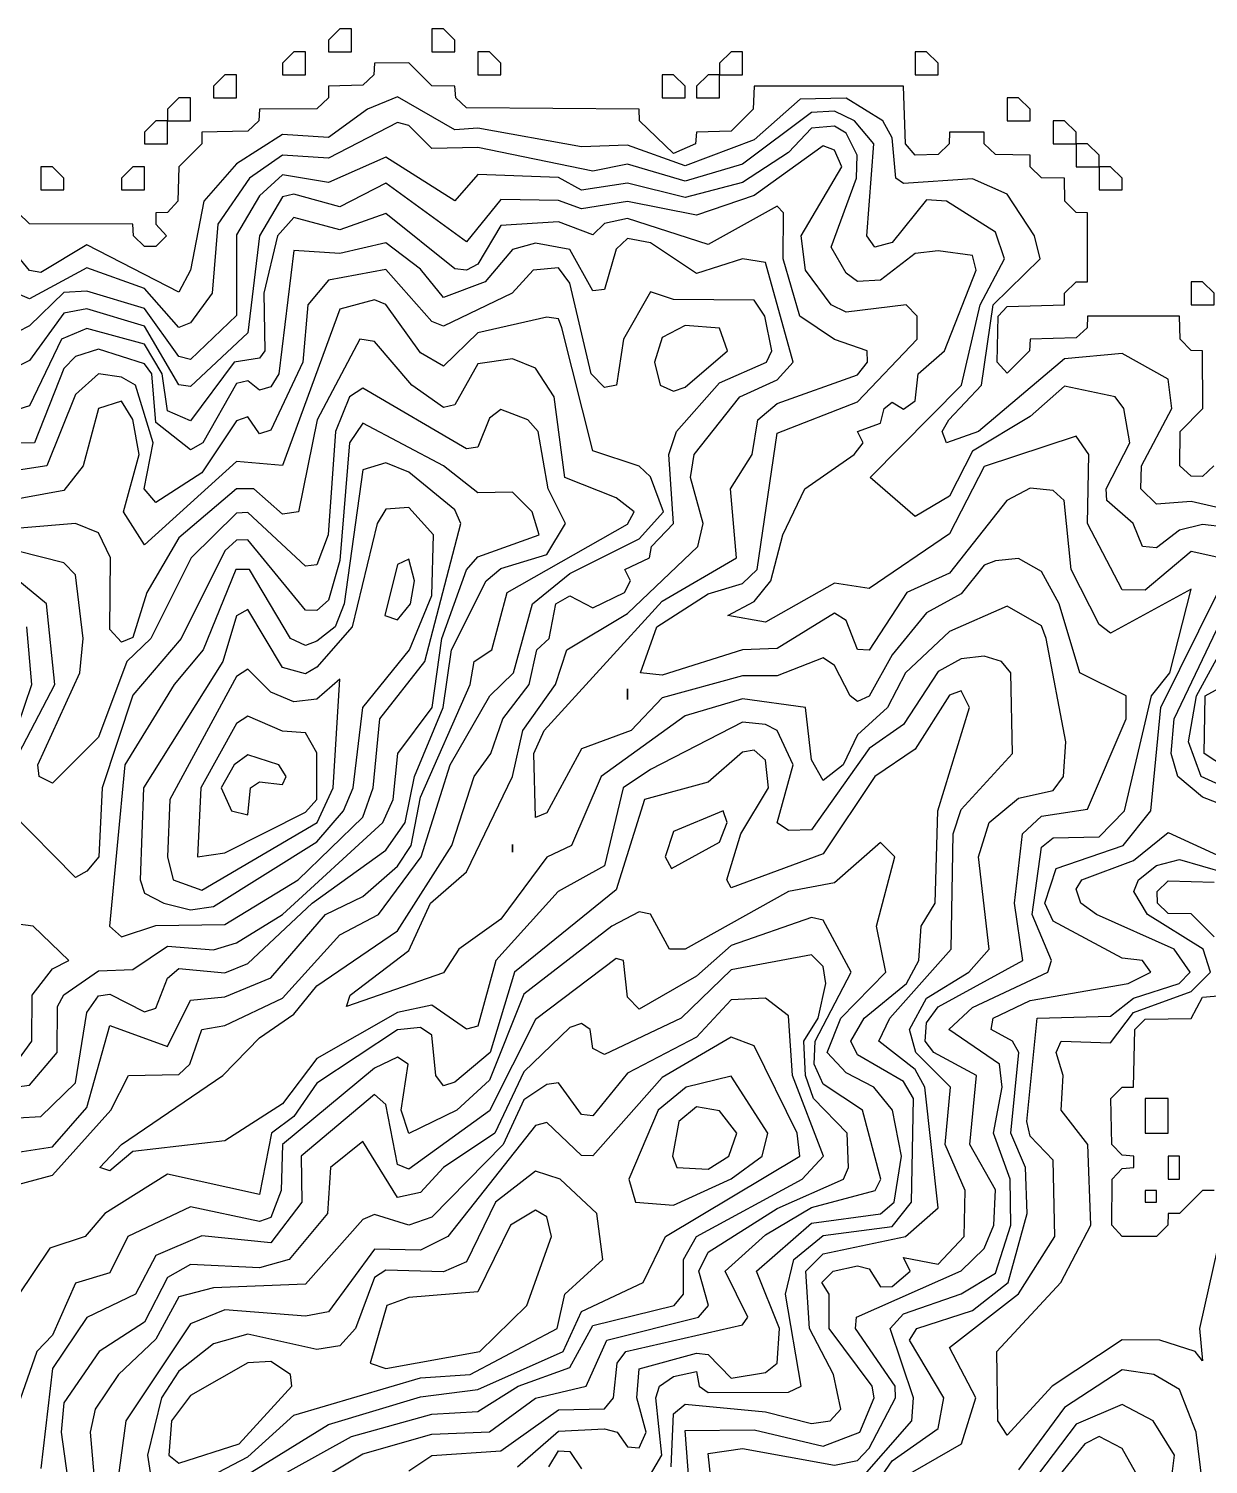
# Model space of a CAD drawing. Header units: metres. Extents: x 310028 to 360472, y 4137098 to 4159193.
# Drawn here: x 357577 to 359115, y 4149371 to 4151242 of the extents above; entities that cross this region are included whole.
import ezdxf

# ---------------------------------------------------------------- set-up
doc = ezdxf.new("R2010")
doc.units = ezdxf.units.M
for name, color, linetype in [('COAST', 5, 'Continuous'), ('CONTOUR', 254, 'Continuous'), ('CONTOUR_INDEX', 33, 'Continuous')]:
    doc.layers.add(name, color=color, linetype=linetype)

msp = doc.modelspace()

# ---------------------------------------------------------------- linework, layer by layer
at = {"layer": 'COAST'}
for points in [[(357967.5, 4151212.5), (357997.5, 4151212.5), (357997.5, 4151242.5), (357982.5, 4151242.5), (357967.5, 4151227.5), (357967.5, 4151212.5)], [(358102.5, 4151212.5), (358132.5, 4151212.5), (358132.5, 4151227.5), (358117.5, 4151242.5), (358102.5, 4151242.5), (358102.5, 4151212.5)], [(357907.5, 4151182.5), (357937.5, 4151182.5), (357937.5, 4151212.5), (357922.5, 4151212.5), (357907.5, 4151197.5), (357907.5, 4151182.5)], [(358162.5, 4151182.5), (358192.5, 4151182.5), (358192.5, 4151197.5), (358177.5, 4151212.5), (358162.5, 4151212.5), (358162.5, 4151182.5)], [(358477.5, 4151182.5), (358507.5, 4151182.5), (358507.5, 4151212.5), (358492.5, 4151212.5), (358477.5, 4151197.5), (358477.5, 4151182.5)], [(358732.5, 4151182.5), (358762.5, 4151182.5), (358762.5, 4151197.5), (358747.5, 4151212.5), (358732.5, 4151212.5), (358732.5, 4151182.5)], [(359122.4, 4150672.5), (359107.5, 4150658.8), (359092.5, 4150659), (359077.7, 4150672.5), (359078.5, 4150717.5), (359108, 4150747.5), (359107.6, 4150822.5), (359092.5, 4150822.8), (359078.1, 4150837.5), (359077.5, 4150867.5), (358957.5, 4150867.6), (358957, 4150852.5), (358942.5, 4150839.3), (358882.5, 4150837.7), (358881.6, 4150822.5), (358852.5, 4150793.4), (358839.5, 4150807.5), (358841.1, 4150867.5), (358852.5, 4150880.1), (358927.5, 4150882.5), (358927.6, 4150897.5), (358942.5, 4150912.3), (358957.5, 4150912.5), (358957.5, 4151002.5), (358942.5, 4151002.7), (358927.9, 4151017.5), (358927.5, 4151047.5), (358897.5, 4151048), (358882.7, 4151062.5), (358882.5, 4151077.5), (358837.5, 4151078.6), (358822.7, 4151092.5), (358822.5, 4151107.5), (358777.5, 4151107.5), (358777.2, 4151092.5), (358762.5, 4151078.6), (358732.5, 4151077.6), (358719.9, 4151092.5), (358717.5, 4151167.6), (358522.5, 4151167.6), (358521.5, 4151137.5), (358492.5, 4151109.1), (358447.5, 4151107.7), (358446.4, 4151092.5), (358417.5, 4151079.9), (358373.2, 4151122.5), (358372.5, 4151137.6), (358147.5, 4151139.3), (358133.4, 4151152.5), (358132.5, 4151167.7), (358102.5, 4151168), (358072.5, 4151197.8), (358027.5, 4151197.6), (358026.8, 4151182.5), (358012.5, 4151169), (357967.5, 4151167.5), (357967.4, 4151152.5), (357952.5, 4151138.1), (357877.5, 4151137.6), (357876.8, 4151122.5), (357862.5, 4151108.9), (357802.5, 4151107.5), (357802.4, 4151092.5), (357772.4, 4151062.5), (357771.1, 4151017.5), (357757.5, 4151002.8), (357742.5, 4151002.5), (357742.4, 4150987.5), (357756.1, 4150972.5), (357742.5, 4150958.5), (357727.5, 4150958.6), (357713.1, 4150972.5), (357712.5, 4150987.6), (357577.5, 4150988), (357562.7, 4151002.5)], [(357817.5, 4151152.5), (357847.5, 4151152.5), (357847.5, 4151182.5), (357832.5, 4151182.5), (357817.5, 4151167.5), (357817.5, 4151152.5)], [(358402.5, 4151152.5), (358432.5, 4151152.5), (358432.5, 4151167.5), (358417.5, 4151182.5), (358402.5, 4151182.5), (358402.5, 4151152.5)], [(358447.5, 4151152.5), (358477.5, 4151152.5), (358477.5, 4151182.5), (358462.5, 4151182.5), (358447.5, 4151167.5), (358447.5, 4151152.5)], [(357757.5, 4151122.5), (357787.5, 4151122.5), (357787.5, 4151152.5), (357772.5, 4151152.5), (357757.5, 4151137.5), (357757.5, 4151122.5)], [(358852.5, 4151122.5), (358882.5, 4151122.5), (358882.5, 4151137.5), (358867.5, 4151152.5), (358852.5, 4151152.5), (358852.5, 4151122.5)], [(357727.5, 4151092.5), (357757.5, 4151092.5), (357757.5, 4151122.5), (357742.5, 4151122.5), (357727.5, 4151107.5), (357727.5, 4151092.5)], [(358912.5, 4151092.5), (358942.5, 4151092.5), (358942.5, 4151107.5), (358927.5, 4151122.5), (358912.5, 4151122.5), (358912.5, 4151092.5)], [(358942.5, 4151062.5), (358972.5, 4151062.5), (358972.5, 4151077.5), (358957.5, 4151092.5), (358942.5, 4151092.5), (358942.5, 4151062.5)], [(357592.5, 4151032.5), (357622.5, 4151032.5), (357622.5, 4151047.5), (357607.5, 4151062.5), (357592.5, 4151062.5), (357592.5, 4151032.5)], [(357697.5, 4151032.5), (357727.5, 4151032.5), (357727.5, 4151062.5), (357712.5, 4151062.5), (357697.5, 4151047.5), (357697.5, 4151032.5)], [(358972.5, 4151032.5), (359002.5, 4151032.5), (359002.5, 4151047.5), (358987.5, 4151062.5), (358972.5, 4151062.5), (358972.5, 4151032.5)], [(359092.5, 4150882.5), (359122.5, 4150882.5), (359122.5, 4150897.5), (359107.5, 4150912.5), (359092.5, 4150912.5), (359092.5, 4150882.5)], [(359152.5, 4150269.4), (359109.8, 4150297.5), (359111, 4150372.5), (359137.9, 4150387.5)], [(359122.5, 4150058.6), (359092.5, 4150088.2), (359062.5, 4150088.9), (359048.6, 4150102.5), (359048.3, 4150117.5), (359062.5, 4150131.5), (359122.5, 4150129.8)], [(359122.5, 4149727.6), (359107.5, 4149727.6), (359077.5, 4149697.6), (359062.5, 4149697.5), (359062.4, 4149682.5), (359047.5, 4149667.5), (359002.5, 4149667.8), (358989.4, 4149682.5), (358989.5, 4149742.5), (359002.5, 4149756.4), (359017.8, 4149757.5), (359017.8, 4149772.5), (359002.5, 4149773.6), (358989.3, 4149787.5), (358987.9, 4149847.5), (359002.5, 4149862.4), (359017.5, 4149862.5), (359019.2, 4149937.5), (359032.5, 4149950.9), (359092.5, 4149952.1), (359107.5, 4149979.7), (359137.8, 4149982.5)], [(359032.5, 4149802.5), (359062.5, 4149802.5), (359062.5, 4149847.5), (359032.5, 4149847.5), (359032.5, 4149802.5)], [(359062.5, 4149742.5), (359077.5, 4149742.5), (359077.5, 4149772.5), (359062.5, 4149772.5), (359062.5, 4149742.5)], [(359032.5, 4149712.5), (359047.5, 4149712.5), (359047.5, 4149727.5), (359032.5, 4149727.5), (359032.5, 4149712.5)]]:
    msp.add_lwpolyline(points, dxfattribs=at)
at = {"layer": 'CONTOUR'}
for points, elevation in [([(359151.3, 4150612.5), (359092.5, 4150626.1), (359047.5, 4150622.6), (359027.1, 4150642.5), (359027.9, 4150672.5), (359067.6, 4150747.5), (359062.5, 4150785.6), (359002.5, 4150818.8), (358927.5, 4150812.1), (358815.3, 4150717.5), (358773.4, 4150702.5), (358767.7, 4150717.5), (358776.4, 4150732.5), (358819.4, 4150777.5), (358834.6, 4150882.5), (358895.7, 4150942.5), (358888.2, 4150972.5), (358852.5, 4151026.8), (358807.5, 4151046.9), (358717.5, 4151040.5), (358707.5, 4151047.5), (358702.5, 4151100.1), (358690.7, 4151122.5), (358642.5, 4151151.9), (358582.5, 4151150.6), (358522.5, 4151097.6), (358432.5, 4151063.6), (358357.5, 4151090.7), (358297.5, 4151088.5), (358162.5, 4151112.8), (358132.5, 4151110.7), (358057.5, 4151153.6), (358018.2, 4151137.5), (357967.5, 4151100.7), (357907.5, 4151104.4), (357847.5, 4151066.1), (357805, 4151017.5), (357787.5, 4150927.5), (357772.5, 4150898.8), (357652.5, 4150960.7), (357592.5, 4150924.5), (357577.5, 4150927.1), (357532.5, 4150981.8)], 10), ([(359137.5, 4150592.7), (359107.5, 4150595.9), (359077.5, 4150588.6), (359047.5, 4150565.8), (359029.3, 4150567.5), (359016.9, 4150597.5), (358982.6, 4150627.5), (358981.9, 4150642.5), (359012.6, 4150702.5), (359005, 4150747.5), (358993.4, 4150762.5), (358927.5, 4150776.6), (358882.5, 4150736.7), (358807.5, 4150691.6), (358777.5, 4150632.9), (358732.5, 4150606.4), (358674.1, 4150657.5), (358792.9, 4150777.5), (358817.4, 4150882.5), (358849.3, 4150942.5), (358837.5, 4150977.1), (358773.4, 4151017.5), (358747.5, 4151019.4), (358702.5, 4150963.9), (358679.9, 4150957.5), (358669.5, 4150972.5), (358678.6, 4151092.5), (358653.4, 4151122.5), (358627.5, 4151135.2), (358597.5, 4151133.2), (358507.5, 4151065.9), (358432.5, 4151043.5), (358357.5, 4151065.8), (358312.5, 4151056.8), (358162.5, 4151087.4), (358102.5, 4151086.2), (358072.5, 4151116.5), (358057.5, 4151120.1), (357967.5, 4151073.5), (357907.5, 4151077.5), (357864.4, 4151047.5), (357823.2, 4150987.5), (357815.7, 4150897.5), (357787.5, 4150858.8), (357772.5, 4150852.8), (357727.5, 4150903.9), (357652.5, 4150930.9), (357577.5, 4150890.1), (357562.5, 4150896.7)], 20), ([(359130.1, 4150552.5), (359092.5, 4150560.9), (359032.5, 4150510.5), (359002.5, 4150510.8), (358957.5, 4150597.5), (358959.4, 4150687.5), (358942.5, 4150711.3), (358822.5, 4150671.7), (358777.5, 4150584), (358672.5, 4150512.8), (358627.5, 4150519.5), (358537.5, 4150468.6), (358488.4, 4150477.5), (358522.5, 4150495.5), (358544.5, 4150522.5), (358560.3, 4150582.5), (358589, 4150642.5), (358653.1, 4150687.5), (358664.9, 4150702.5), (358657.3, 4150717.5), (358687.5, 4150728.2), (358692.3, 4150747.5), (358702.5, 4150755.4), (358717.5, 4150746.3), (358732.5, 4150757.5), (358736.6, 4150792.5), (358770.9, 4150822.5), (358812.4, 4150927.5), (358807.5, 4150947), (358762.5, 4150952.8), (358732.5, 4150949.2), (358687.5, 4150914.8), (358657.5, 4150913.1), (358642.5, 4150923.9), (358623.2, 4150957.5), (358656.2, 4151047.5), (358657.1, 4151077.5), (358642.5, 4151106.2), (358627.5, 4151115.5), (358597.5, 4151112.8), (358567.5, 4151081.3), (358507.5, 4151042.1), (358432.5, 4151022.3), (358357.5, 4151041.1), (358297.5, 4151031.9), (358267.5, 4151048.3), (358162.5, 4151052.5), (358132.5, 4151017.9), (358042.5, 4151075.1), (357967.5, 4151042), (357907.5, 4151052.1), (357877.5, 4151024.6), (357847.5, 4150973.6), (357847.5, 4150868.4), (357787.5, 4150811.3), (357772.5, 4150815.1), (357727.5, 4150877.6), (357652.5, 4150900.2), (357622.5, 4150898.4), (357577.5, 4150855), (357562.5, 4150847.3)], 30), ([(358657.5, 4149346.5), (358728.5, 4149427.5), (358730.7, 4149457.5), (358700, 4149547.5), (358717.5, 4149567), (358792.5, 4149592.8), (358837.5, 4149620), (358857.4, 4149682.5), (358856.6, 4149742.5), (358834.7, 4149802.5), (358846, 4149862.5), (358842.5, 4149892.5), (358776.5, 4149937.5), (358807.5, 4149966.1), (358905.5, 4150012.5), (358910.7, 4150027.5), (358885.1, 4150087.5), (358897.5, 4150175.3), (358912.5, 4150187.3), (358972.5, 4150188.9), (359005.5, 4150222.5), (359041.1, 4150372.5), (359064.9, 4150402.5), (359092.5, 4150511.9), (358987.5, 4150454.4), (358972.5, 4150465.5), (358936, 4150537.5), (358927.1, 4150627.5), (358912.5, 4150640.2), (358882.5, 4150643.2), (358852.2, 4150627.5), (358777.5, 4150532.7), (358721.9, 4150507.5), (358672.5, 4150432), (358657.5, 4150433.1), (358642.5, 4150471), (358627.5, 4150480.5), (358552.5, 4150434.5), (358507.5, 4150432.5), (358402.5, 4150399.5), (358374.6, 4150402.5), (358395.9, 4150462.5), (358462.5, 4150505.5), (358507.5, 4150519.2), (358526.5, 4150537.5), (358552.5, 4150715.2), (358657.5, 4150755.9), (358735.4, 4150837.5), (358735.4, 4150867.5), (358721.1, 4150882.5), (358642.5, 4150872.9), (358623.3, 4150882.5), (358589.7, 4150927.5), (358583.9, 4150972.5), (358637, 4151062.5), (358627.5, 4151084.1), (358612.5, 4151090), (358522.5, 4151024.9), (358447.5, 4150999.3), (358357.5, 4151017), (358297.5, 4151007.5), (358267.5, 4151018.6), (358192.5, 4151020), (358147.5, 4150964.6), (358042.5, 4151041.3), (357982.5, 4151010.3), (357922.5, 4151026.9), (357907.5, 4151023.2), (357877.7, 4150972.5), (357862.5, 4150846.1), (357787.5, 4150776.1), (357772.5, 4150778.2), (357727.5, 4150854.5), (357652.5, 4150877.1), (357622.5, 4150871.5), (357577.5, 4150809.9), (357532.5, 4150787.5)], 40), ([(358439.5, 4149322.5), (358432.5, 4149414.5), (358522.5, 4149415.5), (358612.5, 4149394.3), (358660.4, 4149412.5), (358679.1, 4149457.5), (358676.6, 4149472.5), (358620.6, 4149547.5), (358620.4, 4149592.5), (358611, 4149607.5), (358625.9, 4149622.5), (358657.5, 4149629.2), (358672.5, 4149625.7), (358687.5, 4149602.2), (358702.5, 4149602.4), (358726.3, 4149622.5), (358717.5, 4149640.2), (358762.5, 4149631.7), (358796.6, 4149667.5), (358797.8, 4149727.5), (358771.6, 4149787.5), (358778.7, 4149862.5), (358733.6, 4149907.5), (358725.1, 4149937.5), (358747.5, 4149978.5), (358802.6, 4150012.5), (358829.1, 4150042.5), (358815.2, 4150162.5), (358829.3, 4150207.5), (358867.5, 4150239.1), (358912.5, 4150249.4), (358926, 4150267.5), (358929, 4150312.5), (358903.4, 4150447.5), (358897.5, 4150464), (358852.5, 4150489.4), (358777.5, 4150456.7), (358720.2, 4150402.5), (358696.6, 4150357.5), (358657.5, 4150321.8), (358638.7, 4150282.5), (358612.5, 4150262.1), (358597.5, 4150289.2), (358589.8, 4150357.5), (358507.5, 4150368.6), (358432.5, 4150346.6), (358323.1, 4150267.5), (358284.3, 4150177.5), (358252.5, 4150162.4), (358192.5, 4150081.6), (358137.5, 4150042.5), (358117.5, 4150011.3), (357990.9, 4149967.5), (357995.8, 4149982.5), (358072.5, 4150040.6), (358100.4, 4150102.5), (358147.5, 4150143), (358207.6, 4150267.5), (358220.8, 4150327.5), (358263.6, 4150387.5), (358278.3, 4150432.5), (358357.5, 4150479.9), (358449.3, 4150567.5), (358456.2, 4150597.5), (358439.6, 4150657.5), (358444.6, 4150687.5), (358503.9, 4150762.5), (358552.5, 4150784.7), (358573.6, 4150807.5), (358537.5, 4150937.6), (358507.5, 4150942.3), (358447.5, 4150923.2), (358387.5, 4150963.1), (358357.5, 4150969.1), (358342.5, 4150955.2), (358327.5, 4150902.5), (358312.5, 4150900.8), (358282.5, 4150954.8), (358237.5, 4150962.7), (358207.5, 4150954.4), (358172, 4150912.5), (358117.5, 4150892.2), (358087.5, 4150929.1), (358042.5, 4150963.2), (357982.5, 4150949.6), (357922.5, 4150953.5), (357902.6, 4150792.5), (357892.5, 4150775.5), (357877.5, 4150771.1), (357862.5, 4150783.5), (357847.5, 4150780.1), (357803.8, 4150702.5), (357787.5, 4150693.2), (357742.5, 4150729.1), (357737, 4150792.5), (357727.5, 4150805.5), (357667.5, 4150824.6), (357637.5, 4150815.1), (357622.5, 4150799.5), (357584.3, 4150702.5), (357502.5, 4150700.9)], 60), ([(358414.4, 4149367.5), (358417.5, 4149436.3), (358432.5, 4149449.1), (358537.5, 4149439.2), (358597.5, 4149423.9), (358621.7, 4149427.5), (358635.9, 4149442.5), (358626.1, 4149487.5), (358594.7, 4149547.5), (358590, 4149622.5), (358612.5, 4149645.1), (358720.1, 4149667.5), (358762.5, 4149705.2), (358745.3, 4149862.5), (358732.5, 4149885.3), (358685.4, 4149922.5), (358699.6, 4149952.5), (358779.6, 4150042.5), (358782.3, 4150192.5), (358792.5, 4150224.3), (358859.7, 4150297.5), (358857.4, 4150402.5), (358845.2, 4150417.5), (358822.5, 4150424.3), (358792.5, 4150420.8), (358762.5, 4150404.2), (358717.5, 4150335.2), (358672.5, 4150304), (358597.5, 4150197.9), (358567.5, 4150196.9), (358552.5, 4150207.2), (358573.4, 4150282.5), (358552.6, 4150327.5), (358537.5, 4150335.4), (358507.5, 4150338.3), (358387.5, 4150276.4), (358351.9, 4150252.5), (358327.5, 4150150.8), (358267.2, 4150117.5), (358185.6, 4150027.5), (358162.5, 4149942.1), (358147.5, 4149937.8), (358102.5, 4149969.5), (358057.5, 4149959.7), (357952.5, 4149899.9), (357907.5, 4149840.7), (357832.5, 4149792.6), (357712.5, 4149778.5), (357682.5, 4149753.4), (357669.3, 4149757.5), (357697.5, 4149787.5), (357829.6, 4149877.5), (357877.5, 4149926.9), (357922.5, 4149957.4), (357952.5, 4149994.6), (358057.5, 4150066.2), (358128.5, 4150177.5), (358157.5, 4150267.5), (358179.2, 4150297.5), (358194.8, 4150342.5), (358229.3, 4150387.5), (358239.3, 4150432.5), (358255.5, 4150447.5), (358264, 4150492.5), (358282.5, 4150503.2), (358312.5, 4150487.4), (358353.4, 4150507.5), (358361.6, 4150522.5), (358354.2, 4150537.5), (358386.1, 4150552.5), (358388.8, 4150567.5), (358417.3, 4150597.5), (358411.5, 4150687.5), (358421.3, 4150717.5), (358477.5, 4150780.8), (358538.7, 4150807.5), (358545.9, 4150822.5), (358536.4, 4150867.5), (358522.5, 4150888.6), (358417.5, 4150889.2), (358387.5, 4150899.5), (358352.4, 4150837.5), (358343, 4150777.5), (358327.5, 4150774.7), (358309.9, 4150792.5), (358282.5, 4150910.7), (358267.5, 4150930.9), (358234.5, 4150927.5), (358207.2, 4150897.5), (358117.5, 4150854.6), (358102.5, 4150860.9), (358042.5, 4150928.6), (357967.5, 4150914.5), (357940.5, 4150882.5), (357934.1, 4150807.5), (357892.5, 4150719.1), (357877.5, 4150714.3), (357862.5, 4150736.6), (357847.5, 4150731.2), (357802.5, 4150663.2), (357742.5, 4150624.8), (357727.2, 4150642.5), (357739, 4150702.5), (357715.6, 4150777.5), (357697.5, 4150788), (357667.5, 4150792.7), (357637.5, 4150765.4), (357600.2, 4150672.5), (357517.5, 4150660)], 70), ([(357562.5, 4149735.3), (357607.5, 4149747.5), (357683.7, 4149832.5), (357706.8, 4149877.5), (357772.5, 4149879), (357786.8, 4149892.5), (357802.5, 4149937.7), (357832.5, 4149942.6), (357907.5, 4149978.6), (357982.5, 4150061.2), (358032.9, 4150087.5), (358088.5, 4150162.5), (358126.1, 4150282.5), (358177.9, 4150372.5), (358208.6, 4150402.5), (358233.6, 4150492.5), (358282.5, 4150532.1), (358372.5, 4150577.2), (358404.5, 4150612.5), (358387.5, 4150658.3), (358372.5, 4150672), (358312.5, 4150692.2), (358271.8, 4150852.5), (358267.5, 4150864.2), (358252.5, 4150866.5), (358162.5, 4150846.1), (358117.5, 4150802.5), (358087.5, 4150819.9), (358042.5, 4150883.1), (358027.5, 4150889), (357982.5, 4150877), (357907.5, 4150673), (357847.5, 4150678.1), (357727.5, 4150569.7), (357700.1, 4150612.5), (357720.7, 4150687.5), (357712.5, 4150732.9), (357697.5, 4150756.7), (357667.5, 4150747.4), (357647.4, 4150672.5), (357622.5, 4150640.2), (357517.5, 4150621.1)], 80), ([(358400.2, 4150777.5), (358417.5, 4150769.7), (358432.5, 4150774.9), (358487.8, 4150822.5), (358477.5, 4150851.9), (358432.5, 4150855.3), (358402.5, 4150839.8), (358392.5, 4150807.5), (358400.2, 4150777.5)], 80), ([(357562.5, 4149777.8), (357607.5, 4149784.5), (357652.5, 4149835.9), (357682.5, 4149942.6), (357757.5, 4149915.2), (357787.5, 4149976), (357832.5, 4149980.2), (357892.5, 4150004.9), (357963.7, 4150087.5), (358012.5, 4150111), (358057.5, 4150150.5), (358075.5, 4150177.5), (358087.5, 4150240.4), (358152.3, 4150387.5), (358157.7, 4150417.5), (358180.7, 4150432.5), (358200.4, 4150507.5), (358357.5, 4150596.3), (358366, 4150612.5), (358342.5, 4150631), (358275.7, 4150657.5), (358261.7, 4150762.5), (358237.5, 4150800), (358207.5, 4150812), (358162.5, 4150805.5), (358132.5, 4150751.9), (358117.5, 4150748.4), (358076.2, 4150777.5), (358027.5, 4150834.6), (358008.3, 4150837.5), (357952.7, 4150732.5), (357928.4, 4150612.5), (357907.5, 4150609.4), (357870.3, 4150642.5), (357847.5, 4150642.5), (357772.5, 4150578.6), (357730.6, 4150507.5), (357712.5, 4150448.7), (357697.5, 4150442.6), (357682.5, 4150459.3), (357683.2, 4150552.5), (357667.5, 4150585.3), (357637.5, 4150597.5), (357502.5, 4150586.2)], 90), ([(357547.5, 4149861.1), (357577.5, 4149864.8), (357613.6, 4149907.5), (357614.1, 4149967.5), (357622.5, 4149982.6), (357667.5, 4150014.1), (357712.5, 4150015.9), (357757.5, 4150046.1), (357817.5, 4150041.4), (357847.5, 4150050.4), (357907.5, 4150087.5), (358038.5, 4150207.5), (358051.8, 4150237.5), (358058, 4150297.5), (358102.7, 4150357.5), (358115.5, 4150447.5), (358147.5, 4150536.9), (358162.5, 4150553.9), (358242.5, 4150582.5), (358233, 4150612.5), (358207.5, 4150638), (358162.5, 4150637.3), (358117.5, 4150672.6), (358012.5, 4150728.2), (357995.1, 4150702.5), (357982.5, 4150549.2), (357967.5, 4150497.2), (357952.5, 4150484.1), (357937.5, 4150484.5), (357862.5, 4150576.2), (357847.5, 4150575.7), (357832.5, 4150561.7), (357775.3, 4150447.5), (357712.5, 4150373.4), (357672.4, 4150252.5), (357667.9, 4150162.5), (357652.5, 4150143.9), (357637.5, 4150135.9), (357552.1, 4150222.5)], 110), ([(357681.7, 4150072.5), (357697.5, 4150058.2), (357742.5, 4150073), (357832.5, 4150074.3), (357927.8, 4150132.5), (358012.5, 4150214.4), (358025.8, 4150252.5), (358034.6, 4150342.5), (358093.3, 4150417.5), (358140, 4150597.5), (358132.5, 4150615.2), (358072.5, 4150664.1), (358042.5, 4150676.4), (358012.5, 4150667.1), (357987.8, 4150492.5), (357976.3, 4150462.5), (357952.5, 4150443.7), (357937.5, 4150438.1), (357918.1, 4150447.5), (357864.5, 4150537.5), (357846.7, 4150537.5), (357804, 4150432.5), (357766.1, 4150387.5), (357702, 4150282.5), (357681.7, 4150072.5)], 120), ([(357752.8, 4150102.5), (357787.5, 4150093.8), (357817.5, 4150097.8), (357952.5, 4150182.1), (357987.3, 4150222.5), (357999.8, 4150252.5), (358012.2, 4150357.5), (358073.1, 4150432.5), (358102.5, 4150503.6), (358104.3, 4150582.5), (358072.5, 4150618), (358042.5, 4150615.9), (358030.9, 4150597.5), (357998.5, 4150462.5), (357952.5, 4150410.2), (357937.5, 4150401.4), (357907.5, 4150409.7), (357862.5, 4150485.1), (357847.5, 4150477), (357829.7, 4150417.5), (357726.3, 4150252.5), (357721.8, 4150132.5), (357727.5, 4150115.3), (357752.8, 4150102.5)], 130), ([(358041.2, 4150477.5), (358057.5, 4150471.7), (358074.3, 4150492.5), (358079.5, 4150522.5), (358072.5, 4150550.9), (358057.5, 4150543.9), (358041.2, 4150477.5)], 140), ([(357563.8, 4150297.5), (357610.7, 4150387.5), (357599.9, 4150492.5), (357562.5, 4150523.3)], 110), ([(358672.5, 4149331.7), (358702.5, 4149375.1), (358762.5, 4149417.5), (358770, 4149457.5), (358725.3, 4149532.5), (358734.7, 4149547.5), (358807.5, 4149571.1), (358854.1, 4149607.5), (358878.9, 4149697.5), (358876.5, 4149757.5), (358857.5, 4149802.5), (358868.1, 4149907.5), (358859.8, 4149922.5), (358832, 4149937.5), (358834.4, 4149952.5), (358882.5, 4149975.2), (359010.6, 4149997.5), (359040, 4150012.5), (359029.2, 4150027.5), (359002.5, 4150030.7), (358912.5, 4150078.9), (358902, 4150102.5), (358916.4, 4150147.5), (359004, 4150177.5), (359040.2, 4150222.5), (359053.1, 4150357.5), (359127.6, 4150507.5)], 30), ([(359153.7, 4150222.5), (359107.5, 4150240.7), (359075.2, 4150267.5), (359066.4, 4150297.5), (359070.3, 4150342.5), (359149.1, 4150507.5)], 20), ([(357562.5, 4150333.7), (357580.5, 4150387.5), (357574, 4150462.5)], 120), ([(359171.8, 4150237.5), (359105.6, 4150267.5), (359089, 4150312.5), (359099.4, 4150372.5), (359148.7, 4150462.5)], 10), ([(357764.8, 4150132.5), (357802.5, 4150119.4), (357952.8, 4150207.5), (357973.7, 4150252.5), (357982.5, 4150394.4), (357952.5, 4150368.4), (357922.5, 4150364.6), (357892.5, 4150377.3), (357862.5, 4150407.2), (357847.5, 4150397.7), (357760.8, 4150237.5), (357757.4, 4150162.5), (357764.8, 4150132.5)], 140), ([(358387.5, 4149357.4), (358402.2, 4149382.5), (358394.5, 4149457.5), (358399.1, 4149472.5), (358417.5, 4149485.1), (358447.5, 4149491.8), (358451, 4149472.5), (358462.5, 4149464.4), (358567.5, 4149464.8), (358584, 4149472.5), (358563.5, 4149592.5), (358574.4, 4149637.5), (358612.5, 4149668.8), (358702.5, 4149680.9), (358728.1, 4149712.5), (358730.7, 4149847.5), (358717.5, 4149869.9), (358657.5, 4149904.6), (358648.8, 4149922.5), (358666, 4149952.5), (358721.2, 4149997.5), (358737.5, 4150027.5), (358740.5, 4150072.5), (358758.6, 4150102.5), (358762.3, 4150222.5), (358803.5, 4150357.5), (358792.5, 4150379.3), (358777.5, 4150373.3), (358732.5, 4150303), (358680.2, 4150267.5), (358612.5, 4150166.4), (358492.5, 4150122.2), (358487, 4150132.5), (358505.3, 4150192.5), (358541.2, 4150252.5), (358537.5, 4150288.7), (358522.5, 4150301.6), (358507.5, 4150299.1), (358462.5, 4150260), (358379.6, 4150237.5), (358342.5, 4150119.5), (358210.2, 4150012.5), (358178.6, 4149907.5), (358132.5, 4149869), (358117.5, 4149863.9), (358107.4, 4149877.5), (358102.5, 4149930.3), (358087.5, 4149940), (358057.5, 4149937.1), (357952.5, 4149867.5), (357922.5, 4149824.1), (357893.1, 4149802.5), (357877.5, 4149722.6), (357757.5, 4149748.9), (357675.6, 4149697.5), (357650, 4149667.5), (357604.1, 4149652.5), (357562.5, 4149590.4)], 80), ([(358357.5, 4150367.7), (358357.5, 4150381.7), (358357.5, 4150367.7)], 40), ([(357840.9, 4150222.5), (357862.5, 4150217.3), (357865.7, 4150252.5), (357877.5, 4150260.4), (357907.5, 4150256.9), (357912.2, 4150267.5), (357902.9, 4150282.5), (357862.5, 4150295.7), (357844.5, 4150282.5), (357827.7, 4150252.5), (357840.9, 4150222.5)], 160), ([(358414.8, 4150147.5), (358477.5, 4150181.9), (358487.7, 4150207.5), (358482.1, 4150222.5), (358417.5, 4150195.8), (358406.7, 4150162.5), (358414.8, 4150147.5)], 90), ([(358214.2, 4149367.5), (358267.5, 4149413.9), (358327.5, 4149417), (358344, 4149412.5), (358357.5, 4149393.2), (358372.5, 4149392.1), (358381.7, 4149412.5), (358369.5, 4149457.5), (358372.5, 4149495), (358447.5, 4149515.4), (358462.5, 4149514), (358492.5, 4149482.9), (358537.5, 4149490.3), (358552.7, 4149502.5), (358555.9, 4149547.5), (358525.9, 4149622.5), (358597.5, 4149685), (358687.5, 4149697), (358705.3, 4149712.5), (358715, 4149772.5), (358703.3, 4149832.5), (358678.9, 4149862.5), (358642.5, 4149881.2), (358617.8, 4149907.5), (358635.8, 4149952.5), (358694.3, 4150012.5), (358682.3, 4150072.5), (358706.1, 4150162.5), (358687.5, 4150181.5), (358627.5, 4150129), (358567.5, 4150117.3), (358432.5, 4150042.3), (358412.3, 4150042.5), (358387.5, 4150087.8), (358372.5, 4150090.8), (358336.9, 4150072.5), (358222.5, 4149983.7), (358177.5, 4149871.4), (358134.9, 4149832.5), (358072.5, 4149802), (358062.2, 4149832.5), (358071.6, 4149892.5), (358057.5, 4149901.5), (358027.5, 4149887.2), (357907.5, 4149787.7), (357906, 4149727.5), (357892.5, 4149692.5), (357877.5, 4149687.1), (357787.5, 4149706.5), (357705.6, 4149667.5), (357682.5, 4149620.3), (357637.5, 4149606.8), (357607.5, 4149538.9), (357587.1, 4149517.5), (357562.5, 4149446.8)], 90), ([(358715.5, 4149352.5), (358793.2, 4149397.5), (358811.6, 4149457.5), (358777.5, 4149522.9), (358867.5, 4149593), (358915, 4149667.5), (358912.5, 4149767.3), (358882.5, 4149798.3), (358878.3, 4149817.5), (358891.9, 4149952.5), (358987.5, 4149954.8), (359017.5, 4149978.6), (359077, 4149997.5), (359091.3, 4150012.5), (359070.4, 4150042.5), (358969.4, 4150087.5), (358948.6, 4150102.5), (358942.5, 4150120.6), (358950.1, 4150132.5), (359017.5, 4150158.1), (359062.5, 4150194.6), (359137.5, 4150160.3)], 20), ([(359126.8, 4149652.5), (359103.7, 4149547.5), (359107.5, 4149505.7), (359097.9, 4149517.5), (359051.6, 4149532.5), (359002.5, 4149533.1), (358911.5, 4149472.5), (358852.5, 4149408.4), (358840.4, 4149427.5), (358839.3, 4149517.5), (358922.5, 4149607.5), (358962, 4149682.5), (358957.7, 4149787.5), (358923.2, 4149832.5), (358925.9, 4149877.5), (358916.6, 4149907.5), (358923.2, 4149922.5), (358987.5, 4149920.3), (359017.5, 4149959.8), (359092.5, 4149987.3), (359117.8, 4150012.5), (359108.2, 4150042.5), (359035.9, 4150087.5), (359018, 4150117.5), (359023.9, 4150132.5), (359047.5, 4150151.6), (359077.5, 4150159.1), (359167.5, 4150133.1)], 10), ([(357562.5, 4149897.3), (357580.7, 4149922.5), (357581, 4149982.5), (357607.5, 4150016.7), (357628.7, 4150027.5), (357582.4, 4150072.5), (357562.5, 4150075)], 120), ([(357937.5, 4149339.3), (358012.5, 4149384.1), (358102.5, 4149409.8), (358177.5, 4149412.8), (358237.5, 4149456.7), (358303.5, 4149472.5), (358330.7, 4149532.5), (358450.2, 4149562.5), (358463.1, 4149577.5), (358450.5, 4149622.5), (358462.5, 4149647.4), (358552.5, 4149704), (358639.2, 4149742.5), (358645.6, 4149757.5), (358644.1, 4149802.5), (358600.1, 4149847.5), (358589.5, 4149877.5), (358587.3, 4149922.5), (358606.1, 4149952.5), (358616, 4149997.5), (358612.5, 4150019.7), (358597.5, 4150034.7), (358492.5, 4150015.3), (358427.6, 4149952.5), (358327.5, 4149904.8), (358312.5, 4149912.6), (358308.7, 4149937.5), (358297.5, 4149945.3), (358282.5, 4149940.1), (358222.5, 4149882.4), (358184.3, 4149802.5), (358117.5, 4149757.5), (358087.5, 4149725.1), (358057.5, 4149718.3), (358012.5, 4149791.4), (357970.2, 4149757.5), (357966.2, 4149697.5), (357916.1, 4149637.5), (357877.5, 4149626.9), (357787.5, 4149631.3), (357757.5, 4149614.3), (357727.5, 4149556), (357668.3, 4149517.5), (357622.5, 4149450.8), (357618.8, 4149412.5), (357629.3, 4149337.5)], 110), ([(357877.5, 4149340.5), (357997.5, 4149406.7), (358102.5, 4149435.9), (358162.5, 4149439.6), (358215.1, 4149472.5), (358282.5, 4149496.7), (358312.5, 4149551.5), (358418.3, 4149577.5), (358430.4, 4149592.5), (358430.5, 4149637.5), (358447.5, 4149667.5), (358585.5, 4149742.5), (358613.1, 4149772.5), (358572.8, 4149877.5), (358567.5, 4149955.5), (358537.5, 4149978.6), (358492.5, 4149976.2), (358447.5, 4149927.4), (358357.5, 4149880.8), (358312.5, 4149824.8), (358297.5, 4149826.9), (358267.5, 4149867.8), (358252.5, 4149865.9), (358222.5, 4149846), (358195.2, 4149787.5), (358102.5, 4149692.7), (358072.5, 4149682.3), (358027.5, 4149696.4), (358012.5, 4149689.8), (357937.5, 4149605.4), (357817.5, 4149600.9), (357772.5, 4149589.1), (357742.5, 4149533.7), (357693.5, 4149487.5), (357663.4, 4149442.5), (357656.9, 4149412.5), (357663.1, 4149337.5)], 120), ([(357817.5, 4149330.1), (357967.5, 4149422.3), (358087.5, 4149458.8), (358162.5, 4149468.3), (358273.4, 4149517.5), (358297.5, 4149570), (358377.9, 4149607.5), (358407.1, 4149667.5), (358582.2, 4149772.5), (358578.9, 4149802.5), (358522.5, 4149916.1), (358492.5, 4149927.4), (358402.5, 4149874.9), (358312.5, 4149772.9), (358297.5, 4149773.1), (358252.5, 4149816.2), (358237.5, 4149812.3), (358123.3, 4149667.5), (358087.5, 4149650), (358027.5, 4149651.2), (357967.5, 4149569.6), (357937.5, 4149563.6), (357832.5, 4149572.2), (357787.5, 4149553.8), (357703.4, 4149427.5), (357682.5, 4149273.2)], 130), ([(358367.8, 4149712.5), (358417.5, 4149708.4), (358492.5, 4149742.8), (358533.2, 4149772.5), (358540.7, 4149802.5), (358492.5, 4149876.5), (358433.8, 4149862.5), (358397.5, 4149832.5), (358359.4, 4149742.5), (358367.8, 4149712.5)], 140), ([(357757.5, 4149325.8), (357862.5, 4149380.2), (357922.5, 4149434.5), (358087.5, 4149483.4), (358152.2, 4149487.5), (358265.7, 4149547.5), (358275.8, 4149592.5), (358325.3, 4149637.5), (358317.5, 4149697.5), (358269.8, 4149742.5), (358237.5, 4149752.7), (358185.2, 4149712.5), (358147.5, 4149634.5), (358117.5, 4149621.7), (358042.5, 4149623.6), (358027.5, 4149614), (358002.7, 4149547.5), (357982.5, 4149524.9), (357952.5, 4149520.5), (357862.5, 4149540.5), (357817.5, 4149527.6), (357772.5, 4149492.2), (357749.7, 4149457.5), (357731.3, 4149382.5), (357738.3, 4149337.5)], 140), ([(359107.5, 4149345.3), (359099, 4149412.5), (359077.5, 4149468), (359044.1, 4149487.5), (359002.5, 4149493.8), (358927.5, 4149444.6), (358867.5, 4149363.4)], 20), ([(359065.3, 4149337.5), (359071, 4149382.5), (359043, 4149427.5), (359002.5, 4149448.8), (358942.5, 4149423), (358882.5, 4149343.8)], 30), ([(359024.5, 4149352.5), (359002.5, 4149391.4), (358972.5, 4149406.9), (358954, 4149397.5), (358897.5, 4149327.7)], 40), ([(358255.1, 4149367.5), (358267.5, 4149388.1), (358282.5, 4149387.5), (358297.5, 4149364.7)], 80)]:
    msp.add_lwpolyline(points, dxfattribs=dict(at, elevation=elevation))
at = {"layer": 'CONTOUR_INDEX'}
for points, elevation in [([(358470.8, 4149307.5), (358462.5, 4149384.5), (358507.5, 4149391.3), (358627.5, 4149369.3), (358657.5, 4149375.5), (358672.5, 4149391.7), (358707.2, 4149457.5), (358706.7, 4149472.5), (358654.7, 4149547.5), (358656.1, 4149562.5), (358792.5, 4149622.7), (358822.5, 4149652.1), (358835.3, 4149682.5), (358837.5, 4149728.5), (358803.9, 4149787.5), (358812.8, 4149877.5), (358757, 4149907.5), (358745.9, 4149922.5), (358747.5, 4149946.2), (358762.5, 4149967), (358872.9, 4150027.5), (358862.1, 4150102.5), (358872.7, 4150192.5), (358897.5, 4150215.6), (358957.5, 4150224.7), (359008, 4150342.5), (359007.9, 4150372.5), (358947.4, 4150402.5), (358920.5, 4150492.5), (358897.5, 4150534.6), (358867.5, 4150551.6), (358837.5, 4150548.5), (358822.5, 4150542.9), (358792.5, 4150505.5), (358747.5, 4150480.9), (358702.5, 4150426.1), (358672.5, 4150372), (358657.5, 4150365.2), (358647.9, 4150372.5), (358627.5, 4150412.1), (358612.5, 4150422.1), (358552.5, 4150398.8), (358507.5, 4150398.7), (358402.5, 4150370.2), (358362.1, 4150327.5), (358297.5, 4150303.6), (358252.5, 4150219.9), (358237.5, 4150214), (358235.5, 4150297.5), (358248.9, 4150327.5), (358402.5, 4150496.2), (358499.7, 4150552.5), (358491.9, 4150642.5), (358519.9, 4150687.5), (358527.3, 4150732.5), (358552.5, 4150754), (358657.5, 4150791.1), (358670.7, 4150807.5), (358670.2, 4150822.5), (358627.5, 4150837.1), (358582.3, 4150867.5), (358560.5, 4150942.5), (358561, 4151002.5), (358552.5, 4151010.9), (358462.5, 4150961.1), (358357.5, 4150994.9), (358327.5, 4150988.5), (358312.5, 4150973.8), (358267.5, 4150990.7), (358192.5, 4150985.9), (358162.5, 4150935.3), (358147.5, 4150927.7), (358132.5, 4150929.5), (358042.5, 4151001.7), (357982.5, 4150980.4), (357922.5, 4150996.3), (357900.8, 4150972.5), (357883.1, 4150897.5), (357884.7, 4150822.5), (357877.5, 4150812.9), (357844.6, 4150807.5), (357787.5, 4150731.4), (357757.5, 4150744.4), (357750.5, 4150792.5), (357727.5, 4150831), (357652.5, 4150851.8), (357619.5, 4150837.5), (357577.5, 4150750.7), (357517.5, 4150732.2)], 50), ([(357562.5, 4149822.5), (357592.5, 4149824.1), (357637.5, 4149868.1), (357652.5, 4149959.7), (357667.5, 4149981.5), (357682.5, 4149983.5), (357727.5, 4149960.7), (357742.5, 4149965.3), (357757.5, 4150004.5), (357772.5, 4150017.2), (357832.5, 4150011.4), (357862.5, 4150023.7), (357946.2, 4150102.5), (358042.5, 4150171.5), (358067.5, 4150207.5), (358079.8, 4150267.5), (358117.1, 4150357.5), (358127.9, 4150432.5), (358173.3, 4150522.5), (358192.5, 4150538.8), (358252.5, 4150556.8), (358276.6, 4150597.5), (358254.1, 4150642.5), (358240.9, 4150717.5), (358227.5, 4150732.5), (358192.5, 4150745.9), (358177.5, 4150734.8), (358162.5, 4150697), (358147.5, 4150694.5), (358012.5, 4150774), (357995, 4150762.5), (357976.7, 4150717.5), (357966.9, 4150582.5), (357952.5, 4150543.3), (357937.5, 4150541.7), (357862.5, 4150611.6), (357847.5, 4150610.6), (357788.5, 4150552.5), (357735.6, 4150447.5), (357704.3, 4150417.5), (357667.5, 4150318.8), (357607.5, 4150258.6), (357590, 4150267.5), (357588.5, 4150282.5), (357643.2, 4150402.5), (357647.6, 4150447.5), (357637.5, 4150530.4), (357622.5, 4150546.1), (357562.5, 4150561.3)], 100), ([(357796.7, 4150162.5), (357832.5, 4150167.7), (357937.5, 4150221.1), (357952.2, 4150237.5), (357952.5, 4150298.4), (357937.5, 4150324.5), (357907.5, 4150326.4), (357862.5, 4150346), (357847.5, 4150336.4), (357801.2, 4150252.5), (357796.7, 4150162.5)], 150), ([(358207.5, 4150168.6), (358207.5, 4150178.7), (358207.5, 4150168.6)], 50), ([(358072.5, 4149362), (358102.5, 4149382.2), (358192.5, 4149388), (358267.5, 4149441.5), (358327.5, 4149443), (358339.4, 4149457.5), (358343.9, 4149502.5), (358355.5, 4149517.5), (358507.5, 4149552.5), (358514.5, 4149562.5), (358484.8, 4149622.5), (358537.5, 4149669.9), (358597.5, 4149705.5), (358680.4, 4149727.5), (358687.7, 4149742.5), (358663.9, 4149832.5), (358612.5, 4149866.4), (358600.8, 4149892.5), (358602.4, 4149922.5), (358649.4, 4150012.5), (358612.5, 4150080), (358597.5, 4150083.8), (358492.5, 4150046.9), (358447.5, 4150007), (358372.5, 4149964), (358357.5, 4149979.6), (358352.2, 4150027.5), (358342.5, 4150030.2), (358237.5, 4149950.4), (358177.5, 4149831.7), (358072.5, 4149755.5), (358057.5, 4149761.4), (358042.5, 4149839.8), (358027.5, 4149852.7), (357931.8, 4149772.5), (357932.8, 4149712.5), (357892.5, 4149659.3), (357802.5, 4149668.7), (357742.5, 4149642.7), (357715.6, 4149592.5), (357652.5, 4149562.1), (357607.5, 4149495.7), (357592.5, 4149365.3)], 100), ([(358421.9, 4149757.5), (358462.5, 4149755.5), (358489.7, 4149772.5), (358500, 4149802.5), (358477.5, 4149831.6), (358447.5, 4149836.6), (358424.5, 4149817.5), (358416.1, 4149772.5), (358421.9, 4149757.5)], 150), ([(358021.7, 4149502.5), (358042.5, 4149495.7), (358165, 4149517.5), (358226.2, 4149577.5), (358258.3, 4149667.5), (358252.5, 4149693.5), (358237.5, 4149701.8), (358205.1, 4149682.5), (358162.5, 4149595.4), (358072.5, 4149588.1), (358043.6, 4149577.5), (358021.7, 4149502.5)], 150), ([(357759.1, 4149382.5), (357772.5, 4149371.9), (357851.2, 4149397.5), (357919.7, 4149472.5), (357917.8, 4149487.5), (357892.5, 4149504.5), (357862.5, 4149503), (357787.5, 4149460.5), (357762.8, 4149427.5), (357759.1, 4149382.5)], 150)]:
    msp.add_lwpolyline(points, dxfattribs=dict(at, elevation=elevation))

doc.saveas('drawing.dxf')
